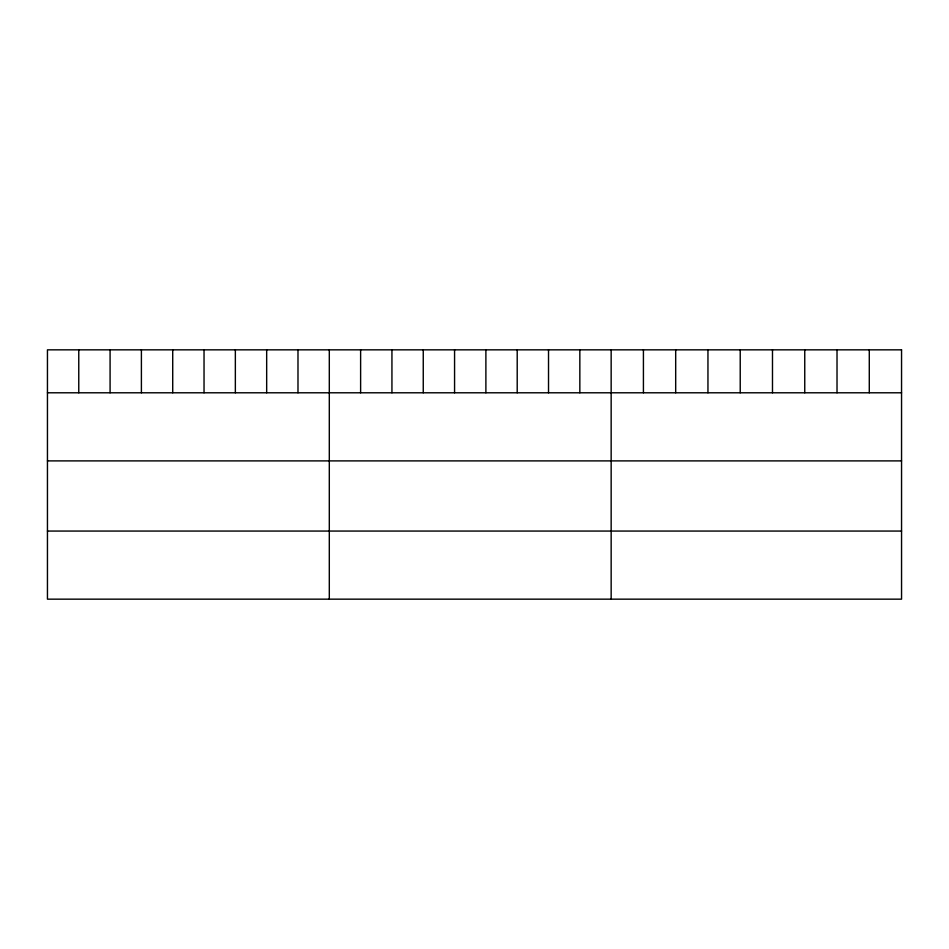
<?xml version="1.0" encoding="UTF-8"?>
<svg xmlns="http://www.w3.org/2000/svg" width="949" height="949" viewBox="0 0 949 949"><rect width="100%" height="100%" fill="white"/><g stroke="black" fill="none" stroke-linecap="round" stroke-linejoin="round"><path stroke-width="1.42" d="M47.45 392.791L901.55 392.791M47.45 460.894L901.55 460.894M47.45 531.06L901.55 531.06M869.284 349.837L869.284 392.791M837.018 349.837L837.018 392.791M804.752 349.837L804.752 392.791M772.486 349.837L772.486 392.791M740.22 349.837L740.22 392.791M707.954 349.837L707.954 392.791M675.688 349.837L675.688 392.791M643.422 349.837L643.422 392.791M611.156 349.837L611.156 599.163M579.839 349.837L579.839 392.791M548.522 349.837L548.522 392.791M517.205 349.837L517.205 392.791M485.888 349.837L485.888 392.791M454.571 349.837L454.571 392.791M423.254 349.837L423.254 392.791M391.937 349.837L391.937 392.791M360.62 349.837L360.62 392.791M329.303 349.837L329.303 599.163M297.986 349.837L297.986 392.791M266.669 349.837L266.669 392.791M235.352 349.837L235.352 392.791M204.035 349.837L204.035 392.791M172.718 349.837L172.718 392.791M141.401 349.837L141.401 392.791M110.084 349.837L110.084 392.791M78.767 349.837L78.767 392.791M901.55 349.837L47.45 349.837L47.45 599.163L901.55 599.163L901.55 349.837"/></g></svg>
